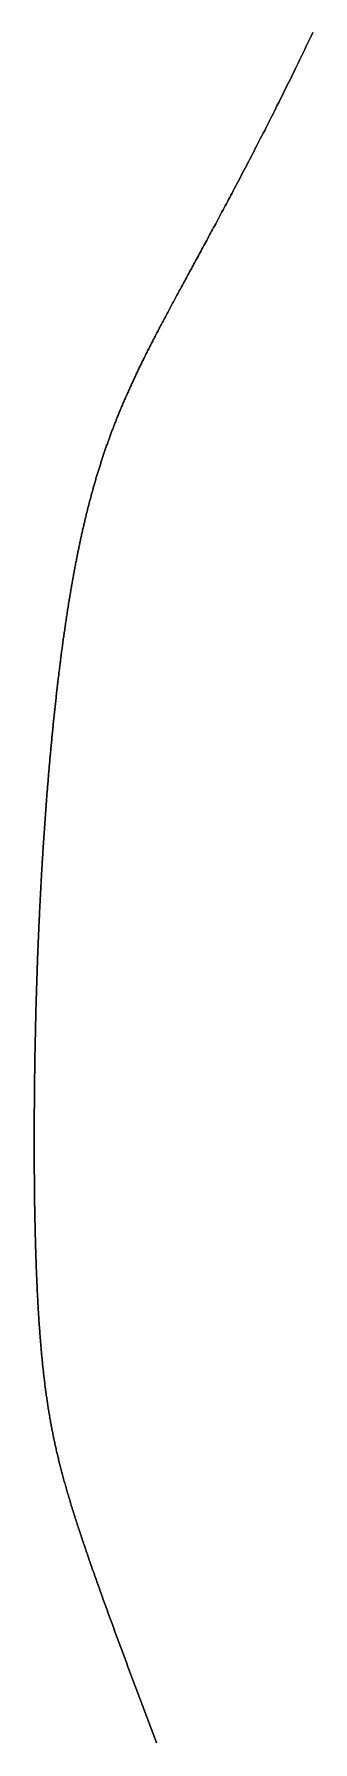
# Model space of a CAD drawing. Header units: inches. Extents: x 130170 to 284068, y 377793 to 804530.
# Drawn here: x 260322.1 to 260330.7, y 748396.2 to 748448.8 of the extents above; entities that cross this region are included whole.
import ezdxf

# ---------------------------------------------------------------- set-up
doc = ezdxf.new("R2010")
doc.units = ezdxf.units.IN
doc.header["$MEASUREMENT"] = 0
doc.layers.add('muni_il', color=7, linetype='Continuous')

msp = doc.modelspace()

# ---------------------------------------------------------------- linework, layer by layer
at = {"layer": 'muni_il'}
for points in [[(260325.895, 748396.196), (260325.874, 748396.25), (260325.854, 748396.305), (260325.833, 748396.36), (260325.813, 748396.414), (260325.792, 748396.469), (260325.772, 748396.523), (260325.751, 748396.578), (260325.731, 748396.633), (260325.71, 748396.687), (260325.69, 748396.741), (260325.669, 748396.796), (260325.649, 748396.85), (260325.628, 748396.905), (260325.608, 748396.959), (260325.588, 748397.014), (260325.567, 748397.068), (260325.547, 748397.122), (260325.526, 748397.177), (260325.506, 748397.231), (260325.486, 748397.285), (260325.465, 748397.339), (260325.445, 748397.394), (260325.425, 748397.448), (260325.404, 748397.502), (260325.384, 748397.557), (260325.364, 748397.611), (260325.343, 748397.665), (260325.323, 748397.719), (260325.303, 748397.773), (260325.282, 748397.828), (260325.262, 748397.882), (260325.242, 748397.936), (260325.221, 748397.99), (260325.201, 748398.045), (260325.181, 748398.099), (260325.161, 748398.153), (260325.14, 748398.207), (260325.12, 748398.261), (260325.1, 748398.316), (260325.08, 748398.37), (260325.059, 748398.424), (260325.039, 748398.478), (260325.019, 748398.533), (260324.999, 748398.587), (260324.979, 748398.641), (260324.959, 748398.695), (260324.939, 748398.749), (260324.918, 748398.804), (260324.898, 748398.858), (260324.878, 748398.912), (260324.858, 748398.966), (260324.838, 748399.02), (260324.818, 748399.074), (260324.798, 748399.128), (260324.778, 748399.182), (260324.758, 748399.237), (260324.738, 748399.291), (260324.718, 748399.344), (260324.698, 748399.399), (260324.679, 748399.452), (260324.659, 748399.506), (260324.639, 748399.56), (260324.619, 748399.614), (260324.599, 748399.668), (260324.58, 748399.722), (260324.56, 748399.775), (260324.54, 748399.829), (260324.521, 748399.883), (260324.501, 748399.936), (260324.482, 748399.99), (260324.462, 748400.043), (260324.443, 748400.097), (260324.423, 748400.15), (260324.404, 748400.203), (260324.385, 748400.256), (260324.366, 748400.309), (260324.346, 748400.362), (260324.327, 748400.415), (260324.308, 748400.468), (260324.289, 748400.521), (260324.27, 748400.573), (260324.251, 748400.626), (260324.233, 748400.678), (260324.214, 748400.731), (260324.195, 748400.783), (260324.176, 748400.835), (260324.158, 748400.887), (260324.139, 748400.939), (260324.121, 748400.99), (260324.103, 748401.042), (260324.084, 748401.093), (260324.066, 748401.145), (260324.048, 748401.196), (260324.03, 748401.247), (260324.012, 748401.298), (260323.994, 748401.349), (260323.976, 748401.399), (260323.959, 748401.45), (260323.941, 748401.5), (260323.923, 748401.55), (260323.906, 748401.6), (260323.889, 748401.65), (260323.871, 748401.7), (260323.854, 748401.749), (260323.837, 748401.798), (260323.82, 748401.848), (260323.803, 748401.897), (260323.786, 748401.946), (260323.77, 748401.994), (260323.753, 748402.043), (260323.737, 748402.091), (260323.72, 748402.139), (260323.704, 748402.187), (260323.688, 748402.235), (260323.672, 748402.283), (260323.656, 748402.33), (260323.64, 748402.377), (260323.624, 748402.424), (260323.608, 748402.471), (260323.593, 748402.518), (260323.577, 748402.564), (260323.562, 748402.611), (260323.547, 748402.657), (260323.531, 748402.703), (260323.516, 748402.748), (260323.501, 748402.794), (260323.487, 748402.839), (260323.472, 748402.884), (260323.457, 748402.929), (260323.443, 748402.974), (260323.429, 748403.019), (260323.414, 748403.063), (260323.4, 748403.108), (260323.386, 748403.152), (260323.372, 748403.196), (260323.358, 748403.239), (260323.345, 748403.283), (260323.331, 748403.326), (260323.318, 748403.369), (260323.304, 748403.413), (260323.291, 748403.455), (260323.278, 748403.498), (260323.265, 748403.541), (260323.252, 748403.583), (260323.239, 748403.625), (260323.227, 748403.667), (260323.214, 748403.709), (260323.202, 748403.751), (260323.189, 748403.792), (260323.177, 748403.834), (260323.165, 748403.875), (260323.153, 748403.916), (260323.141, 748403.957), (260323.129, 748403.998), (260323.118, 748404.038), (260323.106, 748404.079), (260323.095, 748404.119), (260323.084, 748404.16), (260323.072, 748404.2), (260323.061, 748404.24), (260323.05, 748404.279), (260323.039, 748404.319), (260323.029, 748404.359), (260323.018, 748404.398), (260323.007, 748404.438), (260322.997, 748404.477), (260322.986, 748404.516), (260322.976, 748404.555), (260322.966, 748404.594), (260322.956, 748404.633), (260322.946, 748404.672), (260322.936, 748404.71), (260322.926, 748404.749), (260322.917, 748404.787), (260322.907, 748404.826), (260322.897, 748404.864), (260322.888, 748404.902), (260322.879, 748404.941), (260322.87, 748404.979), (260322.861, 748405.017), (260322.852, 748405.055), (260322.843, 748405.093), (260322.834, 748405.131), (260322.825, 748405.168), (260322.816, 748405.206), (260322.808, 748405.244), (260322.799, 748405.281), (260322.791, 748405.319), (260322.783, 748405.357), (260322.775, 748405.394), (260322.767, 748405.432), (260322.759, 748405.469), (260322.751, 748405.507), (260322.743, 748405.544), (260322.735, 748405.581), (260322.727, 748405.619), (260322.72, 748405.656), (260322.712, 748405.693), (260322.705, 748405.731), (260322.697, 748405.768), (260322.69, 748405.805), (260322.683, 748405.843), (260322.676, 748405.88), (260322.669, 748405.917), (260322.662, 748405.954), (260322.655, 748405.992), (260322.648, 748406.029), (260322.641, 748406.066), (260322.634, 748406.104), (260322.628, 748406.141), (260322.621, 748406.178), (260322.615, 748406.216), (260322.608, 748406.253), (260322.602, 748406.291), (260322.596, 748406.328), (260322.589, 748406.365), (260322.583, 748406.403), (260322.577, 748406.44), (260322.571, 748406.478), (260322.565, 748406.516), (260322.559, 748406.553), (260322.554, 748406.591), (260322.548, 748406.629), (260322.542, 748406.667), (260322.536, 748406.704), (260322.531, 748406.742), (260322.525, 748406.78), (260322.52, 748406.818), (260322.514, 748406.856), (260322.509, 748406.894), (260322.504, 748406.932), (260322.499, 748406.97), (260322.493, 748407.009), (260322.488, 748407.047), (260322.483, 748407.085), (260322.478, 748407.124), (260322.473, 748407.162), (260322.468, 748407.201), (260322.464, 748407.239), (260322.459, 748407.278), (260322.454, 748407.316), (260322.449, 748407.355), (260322.445, 748407.394), (260322.44, 748407.433), (260322.436, 748407.472), (260322.431, 748407.511), (260322.427, 748407.55), (260322.422, 748407.589), (260322.418, 748407.628), (260322.414, 748407.668), (260322.409, 748407.707), (260322.405, 748407.747), (260322.401, 748407.786), (260322.397, 748407.826), (260322.393, 748407.865), (260322.389, 748407.905), (260322.385, 748407.945), (260322.381, 748407.985), (260322.377, 748408.025), (260322.373, 748408.065), (260322.369, 748408.105), (260322.366, 748408.145), (260322.362, 748408.185), (260322.358, 748408.226), (260322.355, 748408.266), (260322.351, 748408.307), (260322.347, 748408.347), (260322.344, 748408.388), (260322.34, 748408.429), (260322.337, 748408.47), (260322.334, 748408.511), (260322.33, 748408.551), (260322.327, 748408.593), (260322.324, 748408.634), (260322.32, 748408.675), (260322.317, 748408.716), (260322.314, 748408.757), (260322.311, 748408.799), (260322.308, 748408.84), (260322.305, 748408.882), (260322.302, 748408.923), (260322.299, 748408.965), (260322.296, 748409.007), (260322.293, 748409.049), (260322.29, 748409.091), (260322.287, 748409.133), (260322.284, 748409.175), (260322.281, 748409.217), (260322.279, 748409.259), (260322.276, 748409.302), (260322.273, 748409.344), (260322.271, 748409.387), (260322.268, 748409.429), (260322.266, 748409.472), (260322.263, 748409.514), (260322.261, 748409.557), (260322.258, 748409.6), (260322.256, 748409.643), (260322.253, 748409.686), (260322.251, 748409.729), (260322.248, 748409.772), (260322.246, 748409.815), (260322.244, 748409.858), (260322.241, 748409.901), (260322.239, 748409.945), (260322.237, 748409.988), (260322.235, 748410.032), (260322.233, 748410.075), (260322.231, 748410.119), (260322.229, 748410.162), (260322.227, 748410.206), (260322.225, 748410.25), (260322.223, 748410.294), (260322.22, 748410.338), (260322.219, 748410.382), (260322.217, 748410.426), (260322.215, 748410.47), (260322.213, 748410.514), (260322.211, 748410.558), (260322.209, 748410.602), (260322.207, 748410.647), (260322.206, 748410.691), (260322.204, 748410.736), (260322.202, 748410.78), (260322.201, 748410.825), (260322.199, 748410.869), (260322.197, 748410.914), (260322.196, 748410.959), (260322.194, 748411.003), (260322.193, 748411.048), (260322.191, 748411.093), (260322.19, 748411.138), (260322.188, 748411.183), (260322.187, 748411.228), (260322.185, 748411.273), (260322.184, 748411.318), (260322.182, 748411.363), (260322.181, 748411.408), (260322.18, 748411.454), (260322.178, 748411.499), (260322.177, 748411.544), (260322.176, 748411.59), (260322.175, 748411.635), (260322.173, 748411.681), (260322.172, 748411.726), (260322.171, 748411.772), (260322.17, 748411.817), (260322.169, 748411.863), (260322.168, 748411.909), (260322.167, 748411.954), (260322.166, 748412), (260322.165, 748412.046), (260322.164, 748412.092), (260322.163, 748412.137), (260322.162, 748412.183), (260322.161, 748412.229), (260322.16, 748412.275), (260322.159, 748412.321), (260322.158, 748412.367), (260322.157, 748412.414), (260322.156, 748412.46), (260322.155, 748412.506), (260322.154, 748412.552), (260322.154, 748412.598), (260322.153, 748412.645), (260322.152, 748412.691), (260322.151, 748412.737), (260322.151, 748412.784), (260322.15, 748412.83), (260322.149, 748412.876), (260322.149, 748412.923), (260322.148, 748412.969), (260322.147, 748413.016), (260322.147, 748413.062), (260322.146, 748413.109), (260322.146, 748413.155), (260322.145, 748413.202), (260322.145, 748413.249), (260322.144, 748413.295), (260322.144, 748413.342), (260322.143, 748413.389), (260322.143, 748413.436), (260322.142, 748413.482), (260322.142, 748413.529), (260322.141, 748413.576), (260322.141, 748413.623), (260322.141, 748413.67), (260322.14, 748413.716), (260322.14, 748413.763), (260322.14, 748413.81), (260322.139, 748413.857), (260322.139, 748413.904), (260322.139, 748413.951), (260322.139, 748413.998), (260322.138, 748414.045), (260322.138, 748414.092), (260322.138, 748414.139), (260322.138, 748414.186), (260322.138, 748414.233), (260322.138, 748414.281), (260322.137, 748414.328), (260322.137, 748414.375), (260322.137, 748414.422), (260322.137, 748414.469), (260322.137, 748414.516), (260322.137, 748414.564), (260322.137, 748414.611), (260322.137, 748414.658), (260322.137, 748414.705), (260322.137, 748414.752), (260322.137, 748414.8), (260322.137, 748414.847), (260322.137, 748414.894), (260322.137, 748414.942), (260322.137, 748414.989), (260322.137, 748415.037), (260322.137, 748415.084), (260322.138, 748415.131), (260322.138, 748415.179), (260322.138, 748415.226), (260322.138, 748415.273), (260322.138, 748415.321), (260322.138, 748415.368), (260322.139, 748415.416), (260322.139, 748415.463), (260322.139, 748415.511), (260322.139, 748415.558), (260322.14, 748415.606), (260322.14, 748415.653), (260322.14, 748415.701), (260322.141, 748415.748), (260322.141, 748415.796), (260322.141, 748415.843), (260322.142, 748415.891), (260322.142, 748415.939), (260322.143, 748415.986), (260322.143, 748416.034), (260322.143, 748416.081), (260322.144, 748416.129), (260322.144, 748416.177), (260322.145, 748416.224), (260322.145, 748416.272), (260322.146, 748416.319), (260322.146, 748416.367), (260322.147, 748416.415), (260322.147, 748416.462), (260322.148, 748416.51), (260322.149, 748416.558), (260322.149, 748416.606), (260322.15, 748416.653), (260322.15, 748416.701), (260322.151, 748416.749), (260322.152, 748416.796), (260322.152, 748416.844), (260322.153, 748416.892), (260322.154, 748416.94), (260322.154, 748416.987), (260322.155, 748417.035), (260322.156, 748417.083), (260322.157, 748417.131), (260322.157, 748417.179), (260322.158, 748417.226), (260322.159, 748417.274), (260322.16, 748417.322), (260322.161, 748417.37), (260322.161, 748417.418), (260322.162, 748417.466), (260322.163, 748417.513), (260322.164, 748417.561), (260322.165, 748417.609), (260322.166, 748417.657), (260322.167, 748417.705), (260322.168, 748417.753), (260322.169, 748417.801), (260322.17, 748417.849), (260322.171, 748417.897), (260322.172, 748417.945), (260322.173, 748417.993), (260322.174, 748418.041), (260322.175, 748418.088), (260322.176, 748418.136), (260322.177, 748418.184), (260322.178, 748418.232), (260322.179, 748418.28), (260322.18, 748418.328), (260322.181, 748418.376), (260322.183, 748418.424), (260322.184, 748418.473), (260322.185, 748418.521), (260322.186, 748418.569), (260322.187, 748418.617), (260322.188, 748418.665), (260322.19, 748418.713), (260322.191, 748418.761), (260322.192, 748418.809), (260322.194, 748418.857), (260322.195, 748418.905), (260322.196, 748418.953), (260322.197, 748419.001), (260322.199, 748419.05), (260322.2, 748419.098), (260322.202, 748419.146), (260322.203, 748419.194), (260322.205, 748419.242), (260322.206, 748419.291), (260322.207, 748419.339), (260322.209, 748419.387), (260322.21, 748419.435), (260322.212, 748419.483), (260322.213, 748419.532), (260322.215, 748419.58), (260322.216, 748419.628), (260322.218, 748419.676), (260322.219, 748419.725), (260322.221, 748419.773), (260322.223, 748419.821), (260322.224, 748419.87), (260322.226, 748419.918), (260322.228, 748419.966), (260322.229, 748420.015), (260322.231, 748420.063), (260322.233, 748420.111), (260322.235, 748420.16), (260322.236, 748420.208), (260322.238, 748420.256), (260322.24, 748420.305), (260322.242, 748420.353), (260322.243, 748420.402), (260322.245, 748420.45), (260322.247, 748420.499), (260322.249, 748420.547), (260322.251, 748420.595), (260322.253, 748420.644), (260322.255, 748420.692), (260322.257, 748420.741), (260322.259, 748420.789), (260322.261, 748420.838), (260322.263, 748420.886), (260322.265, 748420.935), (260322.267, 748420.983), (260322.269, 748421.032), (260322.271, 748421.08), (260322.273, 748421.129), (260322.275, 748421.178), (260322.277, 748421.226), (260322.279, 748421.275), (260322.281, 748421.323), (260322.283, 748421.372), (260322.286, 748421.42), (260322.288, 748421.469), (260322.29, 748421.517), (260322.292, 748421.566), (260322.295, 748421.615), (260322.297, 748421.663), (260322.299, 748421.712), (260322.302, 748421.761), (260322.304, 748421.809), (260322.306, 748421.858), (260322.309, 748421.907), (260322.311, 748421.955), (260322.314, 748422.004), (260322.316, 748422.053), (260322.318, 748422.101), (260322.321, 748422.15), (260322.323, 748422.199), (260322.326, 748422.247), (260322.328, 748422.296), (260322.331, 748422.345), (260322.334, 748422.393), (260322.336, 748422.442), (260322.339, 748422.491), (260322.341, 748422.539), (260322.344, 748422.588), (260322.347, 748422.637), (260322.349, 748422.685), (260322.352, 748422.734), (260322.355, 748422.783), (260322.357, 748422.831), (260322.36, 748422.88), (260322.363, 748422.929), (260322.366, 748422.977), (260322.368, 748423.026), (260322.371, 748423.075), (260322.374, 748423.123), (260322.377, 748423.172), (260322.38, 748423.221), (260322.383, 748423.269), (260322.386, 748423.318), (260322.389, 748423.367), (260322.392, 748423.415), (260322.395, 748423.464), (260322.398, 748423.513), (260322.401, 748423.561), (260322.404, 748423.61), (260322.407, 748423.658), (260322.41, 748423.707), (260322.413, 748423.756), (260322.416, 748423.804), (260322.419, 748423.853), (260322.423, 748423.901), (260322.426, 748423.95), (260322.429, 748423.998), (260322.432, 748424.047), (260322.435, 748424.095), (260322.439, 748424.144), (260322.442, 748424.192), (260322.445, 748424.241), (260322.449, 748424.289), (260322.452, 748424.338), (260322.455, 748424.386), (260322.459, 748424.435), (260322.462, 748424.483), (260322.465, 748424.532), (260322.469, 748424.58), (260322.472, 748424.628), (260322.476, 748424.676), (260322.479, 748424.725), (260322.483, 748424.773), (260322.486, 748424.821), (260322.49, 748424.87), (260322.493, 748424.918), (260322.497, 748424.966), (260322.501, 748425.014), (260322.504, 748425.062), (260322.508, 748425.111), (260322.512, 748425.159), (260322.515, 748425.207), (260322.519, 748425.255), (260322.523, 748425.303), (260322.526, 748425.351), (260322.53, 748425.399), (260322.534, 748425.447), (260322.538, 748425.495), (260322.542, 748425.543), (260322.546, 748425.59), (260322.549, 748425.638), (260322.553, 748425.686), (260322.557, 748425.734), (260322.561, 748425.782), (260322.565, 748425.829), (260322.569, 748425.877), (260322.573, 748425.924), (260322.577, 748425.972), (260322.581, 748426.02), (260322.585, 748426.067), (260322.589, 748426.115), (260322.593, 748426.162), (260322.597, 748426.209), (260322.601, 748426.257), (260322.606, 748426.304), (260322.61, 748426.352), (260322.614, 748426.399), (260322.618, 748426.446), (260322.622, 748426.493), (260322.627, 748426.54), (260322.631, 748426.587), (260322.635, 748426.634), (260322.639, 748426.681), (260322.644, 748426.728), (260322.648, 748426.775), (260322.652, 748426.822), (260322.657, 748426.869), (260322.661, 748426.916), (260322.666, 748426.962), (260322.67, 748427.009), (260322.674, 748427.056), (260322.679, 748427.102), (260322.683, 748427.149), (260322.688, 748427.195), (260322.692, 748427.241), (260322.697, 748427.288), (260322.701, 748427.334), (260322.706, 748427.38), (260322.711, 748427.427), (260322.715, 748427.473), (260322.72, 748427.519), (260322.724, 748427.565), (260322.729, 748427.611), (260322.734, 748427.657), (260322.739, 748427.703), (260322.743, 748427.748), (260322.748, 748427.794), (260322.753, 748427.84), (260322.758, 748427.885), (260322.762, 748427.931), (260322.767, 748427.977), (260322.772, 748428.022), (260322.777, 748428.067), (260322.782, 748428.113), (260322.787, 748428.158), (260322.792, 748428.203), (260322.797, 748428.248), (260322.802, 748428.293), (260322.807, 748428.338), (260322.811, 748428.383), (260322.817, 748428.428), (260322.821, 748428.473), (260322.827, 748428.518), (260322.832, 748428.562), (260322.837, 748428.607), (260322.842, 748428.651), (260322.847, 748428.696), (260322.852, 748428.74), (260322.857, 748428.784), (260322.862, 748428.829), (260322.868, 748428.873), (260322.873, 748428.917), (260322.878, 748428.961), (260322.883, 748429.005), (260322.889, 748429.049), (260322.894, 748429.093), (260322.899, 748429.136), (260322.905, 748429.18), (260322.91, 748429.224), (260322.915, 748429.267), (260322.921, 748429.31), (260322.926, 748429.354), (260322.931, 748429.397), (260322.937, 748429.44), (260322.942, 748429.484), (260322.948, 748429.527), (260322.953, 748429.569), (260322.959, 748429.612), (260322.965, 748429.655), (260322.97, 748429.698), (260322.976, 748429.741), (260322.981, 748429.783), (260322.987, 748429.826), (260322.992, 748429.868), (260322.998, 748429.911), (260323.004, 748429.953), (260323.01, 748429.995), (260323.015, 748430.037), (260323.021, 748430.079), (260323.027, 748430.121), (260323.032, 748430.163), (260323.038, 748430.205), (260323.044, 748430.247), (260323.05, 748430.288), (260323.056, 748430.33), (260323.062, 748430.371), (260323.068, 748430.413), (260323.074, 748430.454), (260323.079, 748430.495), (260323.086, 748430.536), (260323.091, 748430.577), (260323.097, 748430.618), (260323.103, 748430.659), (260323.11, 748430.7), (260323.116, 748430.741), (260323.122, 748430.781), (260323.128, 748430.822), (260323.134, 748430.862), (260323.14, 748430.903), (260323.146, 748430.943), (260323.152, 748430.983), (260323.159, 748431.023), (260323.165, 748431.063), (260323.171, 748431.103), (260323.177, 748431.143), (260323.184, 748431.183), (260323.19, 748431.223), (260323.196, 748431.262), (260323.203, 748431.302), (260323.209, 748431.341), (260323.215, 748431.381), (260323.222, 748431.42), (260323.228, 748431.459), (260323.235, 748431.498), (260323.241, 748431.537), (260323.248, 748431.576), (260323.254, 748431.615), (260323.261, 748431.654), (260323.267, 748431.693), (260323.274, 748431.731), (260323.281, 748431.77), (260323.287, 748431.808), (260323.294, 748431.847), (260323.3, 748431.885), (260323.307, 748431.923), (260323.314, 748431.961), (260323.321, 748431.999), (260323.327, 748432.037), (260323.334, 748432.075), (260323.341, 748432.113), (260323.348, 748432.151), (260323.355, 748432.188), (260323.362, 748432.226), (260323.369, 748432.263), (260323.376, 748432.3), (260323.383, 748432.338), (260323.39, 748432.375), (260323.397, 748432.412), (260323.404, 748432.449), (260323.411, 748432.486), (260323.418, 748432.523), (260323.425, 748432.56), (260323.432, 748432.596), (260323.439, 748432.633), (260323.446, 748432.67), (260323.454, 748432.706), (260323.461, 748432.742), (260323.468, 748432.779), (260323.475, 748432.815), (260323.483, 748432.851), (260323.49, 748432.887), (260323.497, 748432.923), (260323.505, 748432.959), (260323.512, 748432.995), (260323.52, 748433.031), (260323.527, 748433.066), (260323.535, 748433.102), (260323.542, 748433.137), (260323.549, 748433.173), (260323.557, 748433.208), (260323.565, 748433.243), (260323.572, 748433.279), (260323.58, 748433.314), (260323.588, 748433.349), (260323.595, 748433.384), (260323.603, 748433.419), (260323.611, 748433.453), (260323.619, 748433.488), (260323.626, 748433.523), (260323.634, 748433.557), (260323.642, 748433.592), (260323.65, 748433.626), (260323.658, 748433.661), (260323.666, 748433.695), (260323.674, 748433.729), (260323.682, 748433.763), (260323.69, 748433.797), (260323.698, 748433.832), (260323.706, 748433.866), (260323.714, 748433.899), (260323.722, 748433.933), (260323.73, 748433.967), (260323.739, 748434.001), (260323.747, 748434.034), (260323.755, 748434.068), (260323.763, 748434.101), (260323.772, 748434.135), (260323.78, 748434.168), (260323.789, 748434.201), (260323.797, 748434.234), (260323.805, 748434.267), (260323.814, 748434.3), (260323.822, 748434.333), (260323.831, 748434.366), (260323.84, 748434.399), (260323.848, 748434.432), (260323.857, 748434.465), (260323.865, 748434.497), (260323.874, 748434.53), (260323.883, 748434.563), (260323.892, 748434.595), (260323.9, 748434.627), (260323.909, 748434.66), (260323.918, 748434.692), (260323.927, 748434.724), (260323.936, 748434.757), (260323.945, 748434.789), (260323.954, 748434.821), (260323.963, 748434.853), (260323.972, 748434.885), (260323.981, 748434.917), (260323.99, 748434.948), (260323.999, 748434.98), (260324.009, 748435.012), (260324.018, 748435.044), (260324.027, 748435.075), (260324.036, 748435.107), (260324.046, 748435.138), (260324.055, 748435.17), (260324.064, 748435.201), (260324.074, 748435.233), (260324.083, 748435.264), (260324.093, 748435.295), (260324.102, 748435.326), (260324.112, 748435.358), (260324.122, 748435.389), (260324.131, 748435.42), (260324.141, 748435.451), (260324.151, 748435.482), (260324.16, 748435.513), (260324.17, 748435.544), (260324.18, 748435.575), (260324.19, 748435.605), (260324.2, 748435.636), (260324.21, 748435.667), (260324.22, 748435.697), (260324.23, 748435.728), (260324.24, 748435.759), (260324.25, 748435.789), (260324.26, 748435.82), (260324.27, 748435.85), (260324.281, 748435.881), (260324.291, 748435.911), (260324.301, 748435.942), (260324.311, 748435.972), (260324.322, 748436.002), (260324.332, 748436.033), (260324.343, 748436.063), (260324.353, 748436.093), (260324.364, 748436.124), (260324.375, 748436.154), (260324.385, 748436.184), (260324.396, 748436.214), (260324.407, 748436.244), (260324.417, 748436.274), (260324.428, 748436.304), (260324.439, 748436.334), (260324.45, 748436.364), (260324.461, 748436.394), (260324.472, 748436.424), (260324.483, 748436.454), (260324.494, 748436.484), (260324.505, 748436.514), (260324.517, 748436.544), (260324.528, 748436.574), (260324.539, 748436.604), (260324.55, 748436.634), (260324.562, 748436.664), (260324.573, 748436.693), (260324.585, 748436.723), (260324.596, 748436.753), (260324.608, 748436.783), (260324.619, 748436.813), (260324.631, 748436.842), (260324.643, 748436.872), (260324.655, 748436.902), (260324.666, 748436.932), (260324.678, 748436.962), (260324.69, 748436.992), (260324.702, 748437.021), (260324.714, 748437.051), (260324.726, 748437.081), (260324.739, 748437.111), (260324.751, 748437.141), (260324.763, 748437.171), (260324.775, 748437.2), (260324.788, 748437.23), (260324.8, 748437.26), (260324.813, 748437.29), (260324.825, 748437.32), (260324.838, 748437.35), (260324.85, 748437.38), (260324.863, 748437.41), (260324.876, 748437.44), (260324.889, 748437.47), (260324.902, 748437.5), (260324.915, 748437.53), (260324.928, 748437.56), (260324.941, 748437.59), (260324.954, 748437.62), (260324.967, 748437.65), (260324.981, 748437.68), (260324.994, 748437.711), (260325.007, 748437.741), (260325.021, 748437.771), (260325.034, 748437.802), (260325.048, 748437.832), (260325.062, 748437.862), (260325.075, 748437.893), (260325.089, 748437.923), (260325.103, 748437.954), (260325.117, 748437.984), (260325.131, 748438.015), (260325.145, 748438.046), (260325.159, 748438.077), (260325.174, 748438.107), (260325.188, 748438.138), (260325.202, 748438.169), (260325.217, 748438.2), (260325.231, 748438.231), (260325.246, 748438.262), (260325.261, 748438.294), (260325.276, 748438.325), (260325.291, 748438.356), (260325.305, 748438.388), (260325.321, 748438.419), (260325.336, 748438.451), (260325.351, 748438.483), (260325.366, 748438.514), (260325.382, 748438.546), (260325.397, 748438.578), (260325.413, 748438.61), (260325.428, 748438.642), (260325.444, 748438.674), (260325.46, 748438.707), (260325.476, 748438.739), (260325.492, 748438.772), (260325.508, 748438.804), (260325.524, 748438.837), (260325.54, 748438.87), (260325.557, 748438.903), (260325.573, 748438.936), (260325.59, 748438.969), (260325.607, 748439.002), (260325.623, 748439.035), (260325.64, 748439.069), (260325.657, 748439.103), (260325.674, 748439.136), (260325.692, 748439.17), (260325.709, 748439.204), (260325.726, 748439.239), (260325.744, 748439.273), (260325.761, 748439.307), (260325.779, 748439.342), (260325.797, 748439.377), (260325.815, 748439.412), (260325.833, 748439.447), (260325.851, 748439.482), (260325.87, 748439.517), (260325.888, 748439.553), (260325.907, 748439.589), (260325.925, 748439.625), (260325.944, 748439.66), (260325.963, 748439.697), (260325.982, 748439.733), (260326.001, 748439.77), (260326.021, 748439.807), (260326.04, 748439.844), (260326.06, 748439.881), (260326.079, 748439.918), (260326.099, 748439.956), (260326.119, 748439.994), (260326.139, 748440.031), (260326.16, 748440.07), (260326.18, 748440.108), (260326.2, 748440.147), (260326.221, 748440.186), (260326.242, 748440.225), (260326.263, 748440.264), (260326.284, 748440.303), (260326.305, 748440.343), (260326.327, 748440.383), (260326.348, 748440.423), (260326.37, 748440.464), (260326.392, 748440.505), (260326.414, 748440.546), (260326.436, 748440.587), (260326.458, 748440.628), (260326.481, 748440.67), (260326.503, 748440.712), (260326.526, 748440.754), (260326.549, 748440.797), (260326.572, 748440.84), (260326.596, 748440.883), (260326.619, 748440.927), (260326.643, 748440.97), (260326.667, 748441.014), (260326.691, 748441.059), (260326.715, 748441.103), (260326.739, 748441.148), (260326.764, 748441.194), (260326.788, 748441.239), (260326.813, 748441.285), (260326.838, 748441.332), (260326.864, 748441.378), (260326.889, 748441.425), (260326.915, 748441.472), (260326.94, 748441.52), (260326.967, 748441.568), (260326.993, 748441.616), (260327.019, 748441.665), (260327.046, 748441.714), (260327.073, 748441.763), (260327.099, 748441.813), (260327.127, 748441.863), (260327.154, 748441.914), (260327.182, 748441.965), (260327.209, 748442.016), (260327.237, 748442.068), (260327.266, 748442.12), (260327.294, 748442.172), (260327.323, 748442.225), (260327.352, 748442.279), (260327.381, 748442.332), (260327.41, 748442.387), (260327.439, 748442.441), (260327.469, 748442.496), (260327.499, 748442.552), (260327.529, 748442.608), (260327.56, 748442.664), (260327.59, 748442.721), (260327.621, 748442.778), (260327.652, 748442.836), (260327.684, 748442.894), (260327.715, 748442.953), (260327.747, 748443.012), (260327.779, 748443.072), (260327.811, 748443.132), (260327.844, 748443.193), (260327.876, 748443.254), (260327.909, 748443.315), (260327.942, 748443.378), (260327.976, 748443.44), (260328.009, 748443.503), (260328.043, 748443.567), (260328.078, 748443.631), (260328.112, 748443.696), (260328.147, 748443.761), (260328.181, 748443.827), (260328.217, 748443.894), (260328.252, 748443.961), (260328.288, 748444.028), (260328.324, 748444.096), (260328.36, 748444.165), (260328.396, 748444.234), (260328.433, 748444.304), (260328.47, 748444.374), (260328.507, 748444.445), (260328.544, 748444.516), (260328.582, 748444.588), (260328.62, 748444.661), (260328.658, 748444.734), (260328.697, 748444.808), (260328.735, 748444.883), (260328.774, 748444.958), (260328.814, 748445.034), (260328.853, 748445.11), (260328.893, 748445.187), (260328.933, 748445.265), (260328.973, 748445.343), (260329.014, 748445.422), (260329.055, 748445.502), (260329.096, 748445.582), (260329.137, 748445.663), (260329.179, 748445.745), (260329.221, 748445.827), (260329.263, 748445.91), (260329.305, 748445.993), (260329.348, 748446.078), (260329.391, 748446.162), (260329.434, 748446.248), (260329.478, 748446.334), (260329.521, 748446.422), (260329.565, 748446.509), (260329.61, 748446.598), (260329.654, 748446.687), (260329.699, 748446.777), (260329.744, 748446.867), (260329.789, 748446.959), (260329.835, 748447.05), (260329.881, 748447.143), (260329.927, 748447.237), (260329.973, 748447.331), (260330.02, 748447.426), (260330.067, 748447.522), (260330.114, 748447.618), (260330.162, 748447.715), (260330.209, 748447.813), (260330.257, 748447.912), (260330.306, 748448.011), (260330.354, 748448.112), (260330.403, 748448.213), (260330.452, 748448.314), (260330.501, 748448.417), (260330.55, 748448.52), (260330.6, 748448.624), (260330.65, 748448.729), (260330.7, 748448.835)], [(260330.7, 748448.835), (260330.65, 748448.729), (260330.6, 748448.624), (260330.55, 748448.52), (260330.501, 748448.417), (260330.452, 748448.314), (260330.403, 748448.213), (260330.354, 748448.112), (260330.306, 748448.011), (260330.257, 748447.912), (260330.209, 748447.813), (260330.162, 748447.715), (260330.114, 748447.618), (260330.067, 748447.522), (260330.02, 748447.426), (260329.973, 748447.331), (260329.927, 748447.237), (260329.881, 748447.143), (260329.835, 748447.05), (260329.789, 748446.959), (260329.744, 748446.867), (260329.699, 748446.777), (260329.654, 748446.687), (260329.61, 748446.598), (260329.565, 748446.509), (260329.521, 748446.422), (260329.478, 748446.334), (260329.434, 748446.248), (260329.391, 748446.162), (260329.348, 748446.078), (260329.305, 748445.993), (260329.263, 748445.91), (260329.221, 748445.827), (260329.179, 748445.745), (260329.137, 748445.663), (260329.096, 748445.582), (260329.055, 748445.502), (260329.014, 748445.422), (260328.973, 748445.343), (260328.933, 748445.265), (260328.893, 748445.187), (260328.853, 748445.11), (260328.814, 748445.034), (260328.774, 748444.958), (260328.735, 748444.883), (260328.697, 748444.808), (260328.658, 748444.734), (260328.62, 748444.661), (260328.582, 748444.588), (260328.544, 748444.516), (260328.507, 748444.445), (260328.47, 748444.374), (260328.433, 748444.304), (260328.396, 748444.234), (260328.36, 748444.165), (260328.324, 748444.096), (260328.288, 748444.028), (260328.252, 748443.961), (260328.217, 748443.894), (260328.181, 748443.827), (260328.147, 748443.761), (260328.112, 748443.696), (260328.078, 748443.631), (260328.043, 748443.567), (260328.009, 748443.503), (260327.976, 748443.44), (260327.942, 748443.378), (260327.909, 748443.315), (260327.876, 748443.254), (260327.844, 748443.193), (260327.811, 748443.132), (260327.779, 748443.072), (260327.747, 748443.012), (260327.715, 748442.953), (260327.684, 748442.894), (260327.652, 748442.836), (260327.621, 748442.778), (260327.59, 748442.721), (260327.56, 748442.664), (260327.529, 748442.608), (260327.499, 748442.552), (260327.469, 748442.496), (260327.439, 748442.441), (260327.41, 748442.387), (260327.381, 748442.332), (260327.352, 748442.279), (260327.323, 748442.225), (260327.294, 748442.172), (260327.266, 748442.12), (260327.237, 748442.068), (260327.209, 748442.016), (260327.182, 748441.965), (260327.154, 748441.914), (260327.127, 748441.863), (260327.099, 748441.813), (260327.073, 748441.763), (260327.046, 748441.714), (260327.019, 748441.665), (260326.993, 748441.616), (260326.967, 748441.568), (260326.94, 748441.52), (260326.915, 748441.472), (260326.889, 748441.425), (260326.864, 748441.378), (260326.838, 748441.332), (260326.813, 748441.285), (260326.788, 748441.239), (260326.764, 748441.194), (260326.739, 748441.148), (260326.715, 748441.103), (260326.691, 748441.059), (260326.667, 748441.014), (260326.643, 748440.97), (260326.619, 748440.927), (260326.596, 748440.883), (260326.572, 748440.84), (260326.549, 748440.797), (260326.526, 748440.754), (260326.503, 748440.712), (260326.481, 748440.67), (260326.458, 748440.628), (260326.436, 748440.587), (260326.414, 748440.546), (260326.392, 748440.505), (260326.37, 748440.464), (260326.348, 748440.423), (260326.327, 748440.383), (260326.305, 748440.343), (260326.284, 748440.303), (260326.263, 748440.264), (260326.242, 748440.225), (260326.221, 748440.186), (260326.2, 748440.147), (260326.18, 748440.108), (260326.16, 748440.07), (260326.139, 748440.031), (260326.119, 748439.994), (260326.099, 748439.956), (260326.079, 748439.918), (260326.06, 748439.881), (260326.04, 748439.844), (260326.021, 748439.807), (260326.001, 748439.77), (260325.982, 748439.733), (260325.963, 748439.697), (260325.944, 748439.66), (260325.925, 748439.625), (260325.907, 748439.589), (260325.888, 748439.553), (260325.87, 748439.517), (260325.851, 748439.482), (260325.833, 748439.447), (260325.815, 748439.412), (260325.797, 748439.377), (260325.779, 748439.342), (260325.761, 748439.307), (260325.744, 748439.273), (260325.726, 748439.239), (260325.709, 748439.204), (260325.692, 748439.17), (260325.674, 748439.136), (260325.657, 748439.103), (260325.64, 748439.069), (260325.623, 748439.035), (260325.607, 748439.002), (260325.59, 748438.969), (260325.573, 748438.936), (260325.557, 748438.903), (260325.54, 748438.87), (260325.524, 748438.837), (260325.508, 748438.804), (260325.492, 748438.772), (260325.476, 748438.739), (260325.46, 748438.707), (260325.444, 748438.674), (260325.428, 748438.642), (260325.413, 748438.61), (260325.397, 748438.578), (260325.382, 748438.546), (260325.366, 748438.514), (260325.351, 748438.483), (260325.336, 748438.451), (260325.321, 748438.419), (260325.305, 748438.388), (260325.291, 748438.356), (260325.276, 748438.325), (260325.261, 748438.294), (260325.246, 748438.262), (260325.231, 748438.231), (260325.217, 748438.2), (260325.202, 748438.169), (260325.188, 748438.138), (260325.174, 748438.107), (260325.159, 748438.077), (260325.145, 748438.046), (260325.131, 748438.015), (260325.117, 748437.984), (260325.103, 748437.954), (260325.089, 748437.923), (260325.075, 748437.893), (260325.062, 748437.862), (260325.048, 748437.832), (260325.034, 748437.802), (260325.021, 748437.771), (260325.007, 748437.741), (260324.994, 748437.711), (260324.981, 748437.68), (260324.967, 748437.65), (260324.954, 748437.62), (260324.941, 748437.59), (260324.928, 748437.56), (260324.915, 748437.53), (260324.902, 748437.5), (260324.889, 748437.47), (260324.876, 748437.44), (260324.863, 748437.41), (260324.85, 748437.38), (260324.838, 748437.35), (260324.825, 748437.32), (260324.813, 748437.29), (260324.8, 748437.26), (260324.788, 748437.23), (260324.775, 748437.2), (260324.763, 748437.171), (260324.751, 748437.141), (260324.739, 748437.111), (260324.726, 748437.081), (260324.714, 748437.051), (260324.702, 748437.021), (260324.69, 748436.992), (260324.678, 748436.962), (260324.666, 748436.932), (260324.655, 748436.902), (260324.643, 748436.872), (260324.631, 748436.842), (260324.619, 748436.813), (260324.608, 748436.783), (260324.596, 748436.753), (260324.585, 748436.723), (260324.573, 748436.693), (260324.562, 748436.664), (260324.55, 748436.634), (260324.539, 748436.604), (260324.528, 748436.574), (260324.517, 748436.544), (260324.505, 748436.514), (260324.494, 748436.484), (260324.483, 748436.454), (260324.472, 748436.424), (260324.461, 748436.394), (260324.45, 748436.364), (260324.439, 748436.334), (260324.428, 748436.304), (260324.417, 748436.274), (260324.407, 748436.244), (260324.396, 748436.214), (260324.385, 748436.184), (260324.375, 748436.154), (260324.364, 748436.124), (260324.353, 748436.093), (260324.343, 748436.063), (260324.332, 748436.033), (260324.322, 748436.002), (260324.311, 748435.972), (260324.301, 748435.942), (260324.291, 748435.911), (260324.281, 748435.881), (260324.27, 748435.85), (260324.26, 748435.82), (260324.25, 748435.789), (260324.24, 748435.759), (260324.23, 748435.728), (260324.22, 748435.697), (260324.21, 748435.667), (260324.2, 748435.636), (260324.19, 748435.605), (260324.18, 748435.575), (260324.17, 748435.544), (260324.16, 748435.513), (260324.151, 748435.482), (260324.141, 748435.451), (260324.131, 748435.42), (260324.122, 748435.389), (260324.112, 748435.358), (260324.102, 748435.326), (260324.093, 748435.295), (260324.083, 748435.264), (260324.074, 748435.233), (260324.064, 748435.201), (260324.055, 748435.17), (260324.046, 748435.138), (260324.036, 748435.107), (260324.027, 748435.075), (260324.018, 748435.044), (260324.009, 748435.012), (260323.999, 748434.98), (260323.99, 748434.948), (260323.981, 748434.917), (260323.972, 748434.885), (260323.963, 748434.853), (260323.954, 748434.821), (260323.945, 748434.789), (260323.936, 748434.757), (260323.927, 748434.724), (260323.918, 748434.692), (260323.909, 748434.66), (260323.9, 748434.627), (260323.892, 748434.595), (260323.883, 748434.563), (260323.874, 748434.53), (260323.865, 748434.497), (260323.857, 748434.465), (260323.848, 748434.432), (260323.84, 748434.399), (260323.831, 748434.366), (260323.822, 748434.333), (260323.814, 748434.3), (260323.805, 748434.267), (260323.797, 748434.234), (260323.789, 748434.201), (260323.78, 748434.168), (260323.772, 748434.135), (260323.763, 748434.101), (260323.755, 748434.068), (260323.747, 748434.034), (260323.739, 748434.001), (260323.73, 748433.967), (260323.722, 748433.933), (260323.714, 748433.899), (260323.706, 748433.866), (260323.698, 748433.832), (260323.69, 748433.797), (260323.682, 748433.763), (260323.674, 748433.729), (260323.666, 748433.695), (260323.658, 748433.661), (260323.65, 748433.626), (260323.642, 748433.592), (260323.634, 748433.557), (260323.626, 748433.523), (260323.619, 748433.488), (260323.611, 748433.453), (260323.603, 748433.419), (260323.595, 748433.384), (260323.588, 748433.349), (260323.58, 748433.314), (260323.572, 748433.279), (260323.565, 748433.243), (260323.557, 748433.208), (260323.549, 748433.173), (260323.542, 748433.137), (260323.535, 748433.102), (260323.527, 748433.066), (260323.52, 748433.031), (260323.512, 748432.995), (260323.505, 748432.959), (260323.497, 748432.923), (260323.49, 748432.887), (260323.483, 748432.851), (260323.475, 748432.815), (260323.468, 748432.779), (260323.461, 748432.742), (260323.454, 748432.706), (260323.446, 748432.67), (260323.439, 748432.633), (260323.432, 748432.596), (260323.425, 748432.56), (260323.418, 748432.523), (260323.411, 748432.486), (260323.404, 748432.449), (260323.397, 748432.412), (260323.39, 748432.375), (260323.383, 748432.338), (260323.376, 748432.3), (260323.369, 748432.263), (260323.362, 748432.226), (260323.355, 748432.188), (260323.348, 748432.151), (260323.341, 748432.113), (260323.334, 748432.075), (260323.327, 748432.037), (260323.321, 748431.999), (260323.314, 748431.961), (260323.307, 748431.923), (260323.3, 748431.885), (260323.294, 748431.847), (260323.287, 748431.808), (260323.281, 748431.77), (260323.274, 748431.731), (260323.267, 748431.693), (260323.261, 748431.654), (260323.254, 748431.615), (260323.248, 748431.576), (260323.241, 748431.537), (260323.235, 748431.498), (260323.228, 748431.459), (260323.222, 748431.42), (260323.215, 748431.381), (260323.209, 748431.341), (260323.203, 748431.302), (260323.196, 748431.262), (260323.19, 748431.223), (260323.184, 748431.183), (260323.177, 748431.143), (260323.171, 748431.103), (260323.165, 748431.063), (260323.159, 748431.023), (260323.152, 748430.983), (260323.146, 748430.943), (260323.14, 748430.903), (260323.134, 748430.862), (260323.128, 748430.822), (260323.122, 748430.781), (260323.116, 748430.741), (260323.11, 748430.7), (260323.103, 748430.659), (260323.097, 748430.618), (260323.091, 748430.577), (260323.086, 748430.536), (260323.079, 748430.495), (260323.074, 748430.454), (260323.068, 748430.413), (260323.062, 748430.371), (260323.056, 748430.33), (260323.05, 748430.288), (260323.044, 748430.247), (260323.038, 748430.205), (260323.032, 748430.163), (260323.027, 748430.121), (260323.021, 748430.079), (260323.015, 748430.037), (260323.01, 748429.995), (260323.004, 748429.953), (260322.998, 748429.911), (260322.992, 748429.868), (260322.987, 748429.826), (260322.981, 748429.783), (260322.976, 748429.741), (260322.97, 748429.698), (260322.965, 748429.655), (260322.959, 748429.612), (260322.953, 748429.569), (260322.948, 748429.527), (260322.942, 748429.484), (260322.937, 748429.44), (260322.931, 748429.397), (260322.926, 748429.354), (260322.921, 748429.31), (260322.915, 748429.267), (260322.91, 748429.224), (260322.905, 748429.18), (260322.899, 748429.136), (260322.894, 748429.093), (260322.889, 748429.049), (260322.883, 748429.005), (260322.878, 748428.961), (260322.873, 748428.917), (260322.868, 748428.873), (260322.862, 748428.829), (260322.857, 748428.784), (260322.852, 748428.74), (260322.847, 748428.696), (260322.842, 748428.651), (260322.837, 748428.607), (260322.832, 748428.562), (260322.827, 748428.518), (260322.821, 748428.473), (260322.817, 748428.428), (260322.811, 748428.383), (260322.807, 748428.338), (260322.802, 748428.293), (260322.797, 748428.248), (260322.792, 748428.203), (260322.787, 748428.158), (260322.782, 748428.113), (260322.777, 748428.067), (260322.772, 748428.022), (260322.767, 748427.977), (260322.762, 748427.931), (260322.758, 748427.885), (260322.753, 748427.84), (260322.748, 748427.794), (260322.743, 748427.748), (260322.739, 748427.703), (260322.734, 748427.657), (260322.729, 748427.611), (260322.724, 748427.565), (260322.72, 748427.519), (260322.715, 748427.473), (260322.711, 748427.427), (260322.706, 748427.38), (260322.701, 748427.334), (260322.697, 748427.288), (260322.692, 748427.241), (260322.688, 748427.195), (260322.683, 748427.149), (260322.679, 748427.102), (260322.674, 748427.056), (260322.67, 748427.009), (260322.666, 748426.962), (260322.661, 748426.916), (260322.657, 748426.869), (260322.652, 748426.822), (260322.648, 748426.775), (260322.644, 748426.728), (260322.639, 748426.681), (260322.635, 748426.634), (260322.631, 748426.587), (260322.627, 748426.54), (260322.622, 748426.493), (260322.618, 748426.446), (260322.614, 748426.399), (260322.61, 748426.352), (260322.606, 748426.304), (260322.601, 748426.257), (260322.597, 748426.209), (260322.593, 748426.162), (260322.589, 748426.115), (260322.585, 748426.067), (260322.581, 748426.02), (260322.577, 748425.972), (260322.573, 748425.924), (260322.569, 748425.877), (260322.565, 748425.829), (260322.561, 748425.782), (260322.557, 748425.734), (260322.553, 748425.686), (260322.549, 748425.638), (260322.546, 748425.59), (260322.542, 748425.543), (260322.538, 748425.495), (260322.534, 748425.447), (260322.53, 748425.399), (260322.526, 748425.351), (260322.523, 748425.303), (260322.519, 748425.255), (260322.515, 748425.207), (260322.512, 748425.159), (260322.508, 748425.111), (260322.504, 748425.062), (260322.501, 748425.014), (260322.497, 748424.966), (260322.493, 748424.918), (260322.49, 748424.87), (260322.486, 748424.821), (260322.483, 748424.773), (260322.479, 748424.725), (260322.476, 748424.676), (260322.472, 748424.628), (260322.469, 748424.58), (260322.465, 748424.532), (260322.462, 748424.483), (260322.459, 748424.435), (260322.455, 748424.386), (260322.452, 748424.338), (260322.449, 748424.289), (260322.445, 748424.241), (260322.442, 748424.192), (260322.439, 748424.144), (260322.435, 748424.095), (260322.432, 748424.047), (260322.429, 748423.998), (260322.426, 748423.95), (260322.423, 748423.901), (260322.419, 748423.853), (260322.416, 748423.804), (260322.413, 748423.756), (260322.41, 748423.707), (260322.407, 748423.658), (260322.404, 748423.61), (260322.401, 748423.561), (260322.398, 748423.513), (260322.395, 748423.464), (260322.392, 748423.415), (260322.389, 748423.367), (260322.386, 748423.318), (260322.383, 748423.269), (260322.38, 748423.221), (260322.377, 748423.172), (260322.374, 748423.123), (260322.371, 748423.075), (260322.368, 748423.026), (260322.366, 748422.977), (260322.363, 748422.929), (260322.36, 748422.88), (260322.357, 748422.831), (260322.355, 748422.783), (260322.352, 748422.734), (260322.349, 748422.685), (260322.347, 748422.637), (260322.344, 748422.588), (260322.341, 748422.539), (260322.339, 748422.491), (260322.336, 748422.442), (260322.334, 748422.393), (260322.331, 748422.345), (260322.328, 748422.296), (260322.326, 748422.247), (260322.323, 748422.199), (260322.321, 748422.15), (260322.318, 748422.101), (260322.316, 748422.053), (260322.314, 748422.004), (260322.311, 748421.955), (260322.309, 748421.907), (260322.306, 748421.858), (260322.304, 748421.809), (260322.302, 748421.761), (260322.299, 748421.712), (260322.297, 748421.663), (260322.295, 748421.615), (260322.292, 748421.566), (260322.29, 748421.517), (260322.288, 748421.469), (260322.286, 748421.42), (260322.283, 748421.372), (260322.281, 748421.323), (260322.279, 748421.275), (260322.277, 748421.226), (260322.275, 748421.178), (260322.273, 748421.129), (260322.271, 748421.08), (260322.269, 748421.032), (260322.267, 748420.983), (260322.265, 748420.935), (260322.263, 748420.886), (260322.261, 748420.838), (260322.259, 748420.789), (260322.257, 748420.741), (260322.255, 748420.692), (260322.253, 748420.644), (260322.251, 748420.595), (260322.249, 748420.547), (260322.247, 748420.499), (260322.245, 748420.45), (260322.243, 748420.402), (260322.242, 748420.353), (260322.24, 748420.305), (260322.238, 748420.256), (260322.236, 748420.208), (260322.235, 748420.16), (260322.233, 748420.111), (260322.231, 748420.063), (260322.229, 748420.015), (260322.228, 748419.966), (260322.226, 748419.918), (260322.224, 748419.87), (260322.223, 748419.821), (260322.221, 748419.773), (260322.219, 748419.725), (260322.218, 748419.676), (260322.216, 748419.628), (260322.215, 748419.58), (260322.213, 748419.532), (260322.212, 748419.483), (260322.21, 748419.435), (260322.209, 748419.387), (260322.207, 748419.339), (260322.206, 748419.291), (260322.205, 748419.242), (260322.203, 748419.194), (260322.202, 748419.146), (260322.2, 748419.098), (260322.199, 748419.05), (260322.197, 748419.001), (260322.196, 748418.953), (260322.195, 748418.905), (260322.194, 748418.857), (260322.192, 748418.809), (260322.191, 748418.761), (260322.19, 748418.713), (260322.188, 748418.665), (260322.187, 748418.617), (260322.186, 748418.569), (260322.185, 748418.521), (260322.184, 748418.473), (260322.183, 748418.424), (260322.181, 748418.376), (260322.18, 748418.328), (260322.179, 748418.28), (260322.178, 748418.232), (260322.177, 748418.184), (260322.176, 748418.136), (260322.175, 748418.088), (260322.174, 748418.041), (260322.173, 748417.993), (260322.172, 748417.945), (260322.171, 748417.897), (260322.17, 748417.849), (260322.169, 748417.801), (260322.168, 748417.753), (260322.167, 748417.705), (260322.166, 748417.657), (260322.165, 748417.609), (260322.164, 748417.561), (260322.163, 748417.513), (260322.162, 748417.466), (260322.161, 748417.418), (260322.161, 748417.37), (260322.16, 748417.322), (260322.159, 748417.274), (260322.158, 748417.226), (260322.157, 748417.179), (260322.157, 748417.131), (260322.156, 748417.083), (260322.155, 748417.035), (260322.154, 748416.987), (260322.154, 748416.94), (260322.153, 748416.892), (260322.152, 748416.844), (260322.152, 748416.796), (260322.151, 748416.749), (260322.15, 748416.701), (260322.15, 748416.653), (260322.149, 748416.606), (260322.149, 748416.558), (260322.148, 748416.51), (260322.147, 748416.462), (260322.147, 748416.415), (260322.146, 748416.367), (260322.146, 748416.319), (260322.145, 748416.272), (260322.145, 748416.224), (260322.144, 748416.177), (260322.144, 748416.129), (260322.143, 748416.081), (260322.143, 748416.034), (260322.143, 748415.986), (260322.142, 748415.939), (260322.142, 748415.891), (260322.141, 748415.843), (260322.141, 748415.796), (260322.141, 748415.748), (260322.14, 748415.701), (260322.14, 748415.653), (260322.14, 748415.606), (260322.139, 748415.558), (260322.139, 748415.511), (260322.139, 748415.463), (260322.139, 748415.416), (260322.138, 748415.368), (260322.138, 748415.321), (260322.138, 748415.273), (260322.138, 748415.226), (260322.138, 748415.179), (260322.138, 748415.131), (260322.137, 748415.084), (260322.137, 748415.037), (260322.137, 748414.989), (260322.137, 748414.942), (260322.137, 748414.894), (260322.137, 748414.847), (260322.137, 748414.8), (260322.137, 748414.752), (260322.137, 748414.705), (260322.137, 748414.658), (260322.137, 748414.611), (260322.137, 748414.564), (260322.137, 748414.516), (260322.137, 748414.469), (260322.137, 748414.422), (260322.137, 748414.375), (260322.137, 748414.328), (260322.138, 748414.281), (260322.138, 748414.233), (260322.138, 748414.186), (260322.138, 748414.139), (260322.138, 748414.092), (260322.138, 748414.045), (260322.139, 748413.998), (260322.139, 748413.951), (260322.139, 748413.904), (260322.139, 748413.857), (260322.14, 748413.81), (260322.14, 748413.763), (260322.14, 748413.716), (260322.141, 748413.67), (260322.141, 748413.623), (260322.141, 748413.576), (260322.142, 748413.529), (260322.142, 748413.482), (260322.143, 748413.436), (260322.143, 748413.389), (260322.144, 748413.342), (260322.144, 748413.295), (260322.145, 748413.249), (260322.145, 748413.202), (260322.146, 748413.155), (260322.146, 748413.109), (260322.147, 748413.062), (260322.147, 748413.016), (260322.148, 748412.969), (260322.149, 748412.923), (260322.149, 748412.876), (260322.15, 748412.83), (260322.151, 748412.784), (260322.151, 748412.737), (260322.152, 748412.691), (260322.153, 748412.645), (260322.154, 748412.598), (260322.154, 748412.552), (260322.155, 748412.506), (260322.156, 748412.46), (260322.157, 748412.414), (260322.158, 748412.367), (260322.159, 748412.321), (260322.16, 748412.275), (260322.161, 748412.229), (260322.162, 748412.183), (260322.163, 748412.137), (260322.164, 748412.092), (260322.165, 748412.046), (260322.166, 748412), (260322.167, 748411.954), (260322.168, 748411.909), (260322.169, 748411.863), (260322.17, 748411.817), (260322.171, 748411.772), (260322.172, 748411.726), (260322.173, 748411.681), (260322.175, 748411.635), (260322.176, 748411.59), (260322.177, 748411.544), (260322.178, 748411.499), (260322.18, 748411.454), (260322.181, 748411.408), (260322.182, 748411.363), (260322.184, 748411.318), (260322.185, 748411.273), (260322.187, 748411.228), (260322.188, 748411.183), (260322.19, 748411.138), (260322.191, 748411.093), (260322.193, 748411.048), (260322.194, 748411.003), (260322.196, 748410.959), (260322.197, 748410.914), (260322.199, 748410.869), (260322.201, 748410.825), (260322.202, 748410.78), (260322.204, 748410.736), (260322.206, 748410.691), (260322.207, 748410.647), (260322.209, 748410.602), (260322.211, 748410.558), (260322.213, 748410.514), (260322.215, 748410.47), (260322.217, 748410.426), (260322.219, 748410.382), (260322.22, 748410.338), (260322.223, 748410.294), (260322.225, 748410.25), (260322.227, 748410.206), (260322.229, 748410.162), (260322.231, 748410.119), (260322.233, 748410.075), (260322.235, 748410.032), (260322.237, 748409.988), (260322.239, 748409.945), (260322.241, 748409.901), (260322.244, 748409.858), (260322.246, 748409.815), (260322.248, 748409.772), (260322.251, 748409.729), (260322.253, 748409.686), (260322.256, 748409.643), (260322.258, 748409.6), (260322.261, 748409.557), (260322.263, 748409.514), (260322.266, 748409.472), (260322.268, 748409.429), (260322.271, 748409.387), (260322.273, 748409.344), (260322.276, 748409.302), (260322.279, 748409.259), (260322.281, 748409.217), (260322.284, 748409.175), (260322.287, 748409.133), (260322.29, 748409.091), (260322.293, 748409.049), (260322.296, 748409.007), (260322.299, 748408.965), (260322.302, 748408.923), (260322.305, 748408.882), (260322.308, 748408.84), (260322.311, 748408.799), (260322.314, 748408.757), (260322.317, 748408.716), (260322.32, 748408.675), (260322.324, 748408.634), (260322.327, 748408.593), (260322.33, 748408.551), (260322.334, 748408.511), (260322.337, 748408.47), (260322.34, 748408.429), (260322.344, 748408.388), (260322.347, 748408.347), (260322.351, 748408.307), (260322.355, 748408.266), (260322.358, 748408.226), (260322.362, 748408.185), (260322.366, 748408.145), (260322.369, 748408.105), (260322.373, 748408.065), (260322.377, 748408.025), (260322.381, 748407.985), (260322.385, 748407.945), (260322.389, 748407.905), (260322.393, 748407.865), (260322.397, 748407.826), (260322.401, 748407.786), (260322.405, 748407.747), (260322.409, 748407.707), (260322.414, 748407.668), (260322.418, 748407.628), (260322.422, 748407.589), (260322.427, 748407.55), (260322.431, 748407.511), (260322.436, 748407.472), (260322.44, 748407.433), (260322.445, 748407.394), (260322.449, 748407.355), (260322.454, 748407.316), (260322.459, 748407.278), (260322.464, 748407.239), (260322.468, 748407.201), (260322.473, 748407.162), (260322.478, 748407.124), (260322.483, 748407.085), (260322.488, 748407.047), (260322.493, 748407.009), (260322.499, 748406.97), (260322.504, 748406.932), (260322.509, 748406.894), (260322.514, 748406.856), (260322.52, 748406.818), (260322.525, 748406.78), (260322.531, 748406.742), (260322.536, 748406.704), (260322.542, 748406.667), (260322.548, 748406.629), (260322.554, 748406.591), (260322.559, 748406.553), (260322.565, 748406.516), (260322.571, 748406.478), (260322.577, 748406.44), (260322.583, 748406.403), (260322.589, 748406.365), (260322.596, 748406.328), (260322.602, 748406.291), (260322.608, 748406.253), (260322.615, 748406.216), (260322.621, 748406.178), (260322.628, 748406.141), (260322.634, 748406.104), (260322.641, 748406.066), (260322.648, 748406.029), (260322.655, 748405.992), (260322.662, 748405.954), (260322.669, 748405.917), (260322.676, 748405.88), (260322.683, 748405.843), (260322.69, 748405.805), (260322.697, 748405.768), (260322.705, 748405.731), (260322.712, 748405.693), (260322.72, 748405.656), (260322.727, 748405.619), (260322.735, 748405.581), (260322.743, 748405.544), (260322.751, 748405.507), (260322.759, 748405.469), (260322.767, 748405.432), (260322.775, 748405.394), (260322.783, 748405.357), (260322.791, 748405.319), (260322.799, 748405.281), (260322.808, 748405.244), (260322.816, 748405.206), (260322.825, 748405.168), (260322.834, 748405.131), (260322.843, 748405.093), (260322.852, 748405.055), (260322.861, 748405.017), (260322.87, 748404.979), (260322.879, 748404.941), (260322.888, 748404.902), (260322.897, 748404.864), (260322.907, 748404.826), (260322.917, 748404.787), (260322.926, 748404.749), (260322.936, 748404.71), (260322.946, 748404.672), (260322.956, 748404.633), (260322.966, 748404.594), (260322.976, 748404.555), (260322.986, 748404.516), (260322.997, 748404.477), (260323.007, 748404.438), (260323.018, 748404.398), (260323.029, 748404.359), (260323.039, 748404.319), (260323.05, 748404.279), (260323.061, 748404.24), (260323.072, 748404.2), (260323.084, 748404.16), (260323.095, 748404.119), (260323.106, 748404.079), (260323.118, 748404.038), (260323.129, 748403.998), (260323.141, 748403.957), (260323.153, 748403.916), (260323.165, 748403.875), (260323.177, 748403.834), (260323.189, 748403.792), (260323.202, 748403.751), (260323.214, 748403.709), (260323.227, 748403.667), (260323.239, 748403.625), (260323.252, 748403.583), (260323.265, 748403.541), (260323.278, 748403.498), (260323.291, 748403.455), (260323.304, 748403.413), (260323.318, 748403.369), (260323.331, 748403.326), (260323.345, 748403.283), (260323.358, 748403.239), (260323.372, 748403.196), (260323.386, 748403.152), (260323.4, 748403.108), (260323.414, 748403.063), (260323.429, 748403.019), (260323.443, 748402.974), (260323.457, 748402.929), (260323.472, 748402.884), (260323.487, 748402.839), (260323.501, 748402.794), (260323.516, 748402.748), (260323.531, 748402.703), (260323.547, 748402.657), (260323.562, 748402.611), (260323.577, 748402.564), (260323.593, 748402.518), (260323.608, 748402.471), (260323.624, 748402.424), (260323.64, 748402.377), (260323.656, 748402.33), (260323.672, 748402.283), (260323.688, 748402.235), (260323.704, 748402.187), (260323.72, 748402.139), (260323.737, 748402.091), (260323.753, 748402.043), (260323.77, 748401.994), (260323.786, 748401.946), (260323.803, 748401.897), (260323.82, 748401.848), (260323.837, 748401.798), (260323.854, 748401.749), (260323.871, 748401.7), (260323.889, 748401.65), (260323.906, 748401.6), (260323.923, 748401.55), (260323.941, 748401.5), (260323.959, 748401.45), (260323.976, 748401.399), (260323.994, 748401.349), (260324.012, 748401.298), (260324.03, 748401.247), (260324.048, 748401.196), (260324.066, 748401.145), (260324.084, 748401.093), (260324.103, 748401.042), (260324.121, 748400.99), (260324.139, 748400.939), (260324.158, 748400.887), (260324.176, 748400.835), (260324.195, 748400.783), (260324.214, 748400.731), (260324.233, 748400.678), (260324.251, 748400.626), (260324.27, 748400.573), (260324.289, 748400.521), (260324.308, 748400.468), (260324.327, 748400.415), (260324.346, 748400.362), (260324.366, 748400.309), (260324.385, 748400.256), (260324.404, 748400.203), (260324.423, 748400.15), (260324.443, 748400.097), (260324.462, 748400.043), (260324.482, 748399.99), (260324.501, 748399.936), (260324.521, 748399.883), (260324.54, 748399.829), (260324.56, 748399.775), (260324.58, 748399.722), (260324.599, 748399.668), (260324.619, 748399.614), (260324.639, 748399.56), (260324.659, 748399.506), (260324.679, 748399.452), (260324.698, 748399.399), (260324.718, 748399.344), (260324.738, 748399.291), (260324.758, 748399.237), (260324.778, 748399.182), (260324.798, 748399.128), (260324.818, 748399.074), (260324.838, 748399.02), (260324.858, 748398.966), (260324.878, 748398.912), (260324.898, 748398.858), (260324.918, 748398.804), (260324.939, 748398.749), (260324.959, 748398.695), (260324.979, 748398.641), (260324.999, 748398.587), (260325.019, 748398.533), (260325.039, 748398.478), (260325.059, 748398.424), (260325.08, 748398.37), (260325.1, 748398.316), (260325.12, 748398.261), (260325.14, 748398.207), (260325.161, 748398.153), (260325.181, 748398.099), (260325.201, 748398.045), (260325.221, 748397.99), (260325.242, 748397.936), (260325.262, 748397.882), (260325.282, 748397.828), (260325.303, 748397.773), (260325.323, 748397.719), (260325.343, 748397.665), (260325.364, 748397.611), (260325.384, 748397.557), (260325.404, 748397.502), (260325.425, 748397.448), (260325.445, 748397.394), (260325.465, 748397.339), (260325.486, 748397.285), (260325.506, 748397.231), (260325.526, 748397.177), (260325.547, 748397.122), (260325.567, 748397.068), (260325.588, 748397.014), (260325.608, 748396.959), (260325.628, 748396.905), (260325.649, 748396.85), (260325.669, 748396.796), (260325.69, 748396.741), (260325.71, 748396.687), (260325.731, 748396.633), (260325.751, 748396.578), (260325.772, 748396.523), (260325.792, 748396.469), (260325.813, 748396.414), (260325.833, 748396.36), (260325.854, 748396.305), (260325.874, 748396.25), (260325.895, 748396.196)]]:
    msp.add_lwpolyline(points, dxfattribs=at)

doc.saveas('drawing.dxf')
